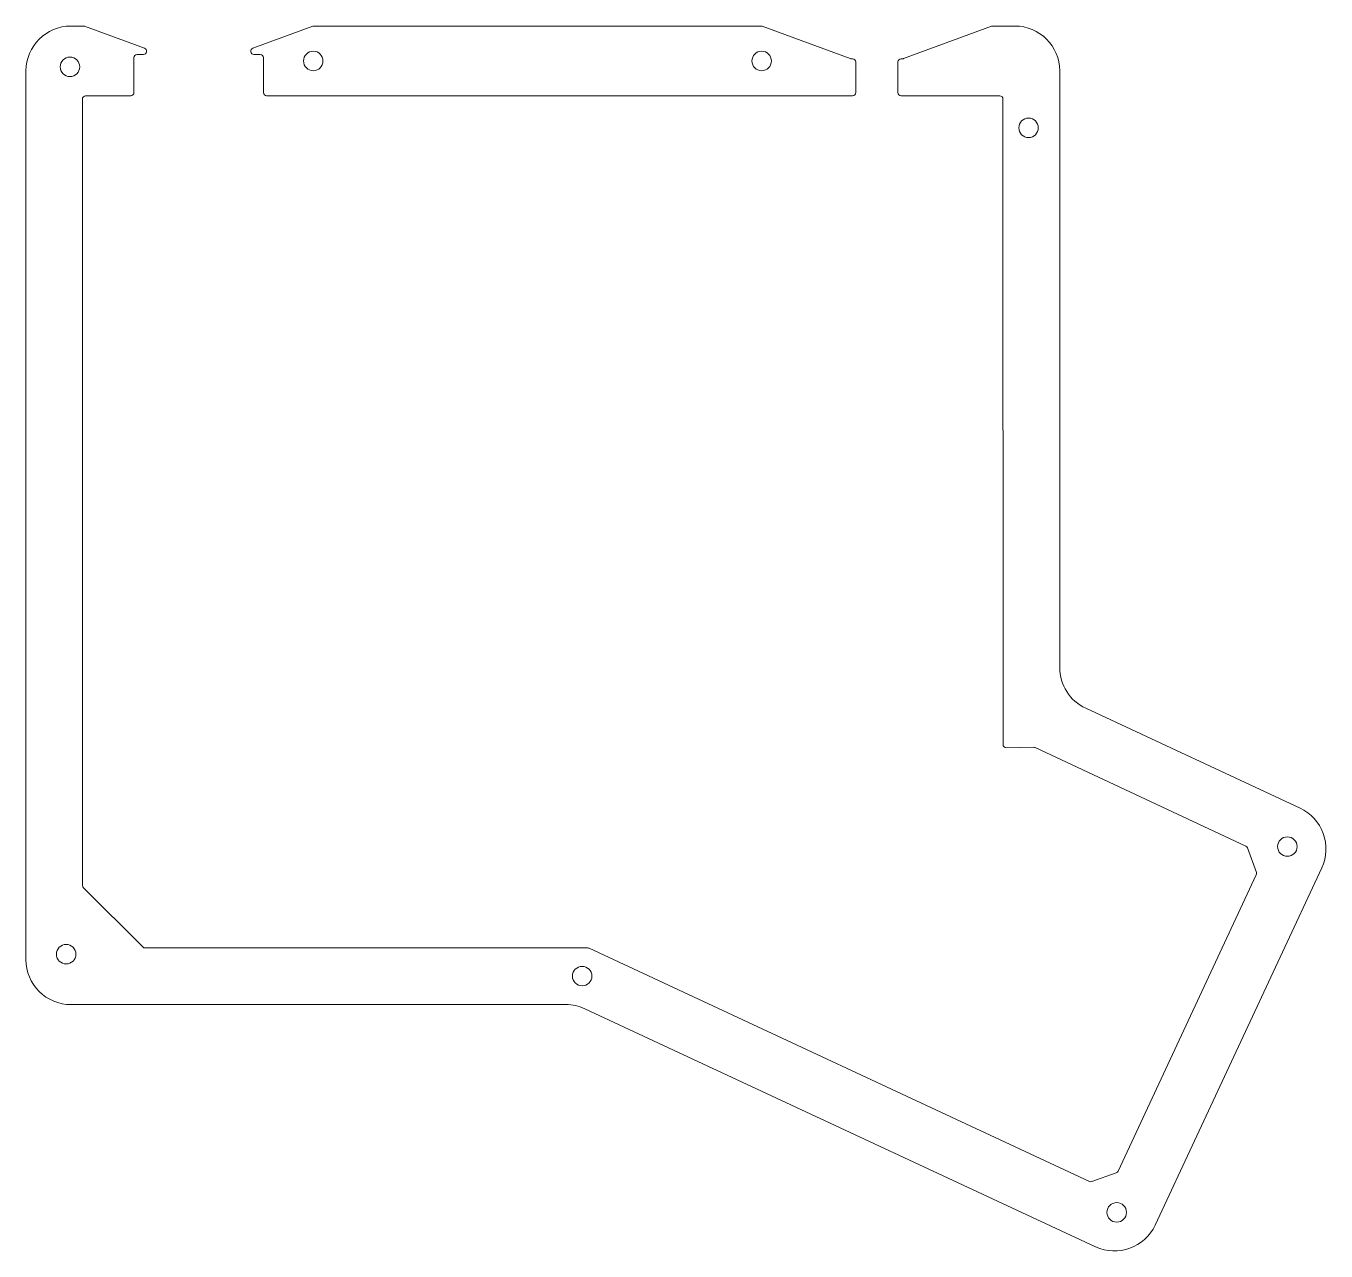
# Model space of a CAD drawing. Header units: millimetres. Extents: x 0 to 203, y 0 to 191.
import ezdxf

# ---------------------------------------------------------------- set-up
doc = ezdxf.new("R2010")
doc.units = ezdxf.units.MM
doc.layers.add('Cut', color=7, linetype='Continuous', lineweight=0, true_color=0xde3535)

msp = doc.modelspace()

# ---------------------------------------------------------------- linework, layer by layer
at = {"layer": 'Cut', "lineweight": 0}
for p, q in [((7, 190.94), (8.97, 190.94)), ((9.14, 190.91), (18.47, 187.48)), ((35.35, 187.48), (44.68, 190.91)), ((44.85, 190.94), (114.55, 190.94)), ((114.72, 190.91), (128.43, 185.86)), ((136.75, 185.86), (150.46, 190.91)), ((150.64, 190.94), (154.09, 190.94)), ((18.3, 186.51), (17.32, 186.51)), ((36.5, 186.51), (35.52, 186.51)), ((16.82, 186.01), (16.82, 184.25)), ((37, 184.25), (37, 186.01)), ((128.61, 185.83), (128.82, 185.83)), ((129.32, 185.33), (129.32, 184.25)), ((135.87, 184.25), (135.87, 185.33)), ((136.37, 185.83), (136.58, 185.83)), ((0, 45.41), (0, 179.74)), ((16.32, 180.05), (11.97, 180.05)), ((128.82, 180.05), (37.5, 180.05)), ((149.07, 180.05), (136.37, 180.05)), ((161.09, 179.74), (161.09, 90.95)), ((8.79, 176.91), (8.81, 56.98)), ((152.26, 78.95), (152.24, 176.87)), ((165.13, 84.6), (198.54, 69.03)), ((157.05, 78.51), (152.77, 78.45)), ((190.08, 63.1), (157.27, 78.46)), ((191.74, 58.99), (190.34, 62.82)), ((201.92, 59.72), (175.96, 4.04)), ((170.19, 12.43), (191.72, 58.61)), ((8.96, 56.63), (18.2, 47.39)), ((18.55, 47.24), (87.54, 47.24)), ((87.75, 47.19), (165.71, 10.85)), ((84.13, 38.41), (7, 38.41)), ((166.66, 0.66), (87.09, 37.75)), ((166.09, 10.83), (169.9, 12.17))]:
    msp.add_line(p, q, dxfattribs=at)
at = {"layer": 'Cut'}
for p, q in [((0, 179.74), (0, 183.94)), ((16.82, 180.55), (16.82, 184.25)), ((37, 180.55), (37, 184.25)), ((129.32, 180.55), (129.32, 184.25)), ((135.87, 180.55), (135.87, 184.25)), ((161.09, 183.94), (161.09, 179.74)), ((8.79, 179.55), (8.79, 176.91)), ((11.97, 180.05), (9.29, 180.05)), ((149.07, 180.05), (151.74, 180.05)), ((152.24, 179.55), (152.24, 176.87))]:
    msp.add_line(p, q, dxfattribs=at)
at = {"layer": 'Cut', "lineweight": 0}
for centre in [(44.76, 185.49), (114.64, 185.49), (6.85, 184.58), (156.23, 175.07), (196.56, 63.04), (6.26, 46.26), (86.67, 42.85), (169.97, 6.02)]:
    msp.add_circle(centre, 1.52, dxfattribs=at)
for centre, radius, start, end in [((7, 183.94), 7, 90, 180), ((8.97, 190.44), 0.5, 69.7772, 90), ((44.85, 190.44), 0.5, 90, 110.2228), ((44.85, 190.44), 0.5, 90, 110.2228), ((114.55, 190.44), 0.5, 69.7772, 90), ((150.64, 190.44), 0.5, 90, 110.2228), ((154.09, 183.94), 7, 0, 90), ((17.32, 186.01), 0.5, 90, 180), ((18.3, 187.01), 0.5, 270, 69.7772), ((35.52, 187.01), 0.5, 110.2228, 270), ((36.5, 186.01), 0.5, 0, 90), ((128.61, 186.33), 0.5, 249.7772, 270.0231), ((128.82, 185.33), 0.5, 0.0231, 90.0231), ((136.37, 185.33), 0.5, 89.8716, 180), ((136.58, 186.33), 0.5, 269.8716, 290.2228), ((128.82, 180.55), 0.5, 270, 359.9913), ((136.37, 180.55), 0.5, 180, 270), ((168.09, 90.95), 7, 180, 245.0019), ((152.76, 78.95), 0.5, 180.0108, 270.8133), ((157.06, 78.01), 0.5, 64.9145, 90.8133), ((195.58, 62.68), 7, 335.0002, 65.0019), ((189.87, 62.65), 0.5, 20.0136, 64.9145), ((191.27, 58.82), 0.5, 335.0034, 20.0136), ((9.31, 56.98), 0.5, 180.0102, 225), ((18.55, 47.74), 0.5, 225, 270), ((87.54, 46.74), 0.5, 65.004, 90), ((7, 45.41), 7, 180, 270.0001), ((84.13, 31.41), 7, 65.0046, 90.0001), ((169.74, 12.65), 0.5, 289.4618, 335.0034), ((165.93, 11.3), 0.5, 245.004, 289.4618), ((169.62, 7), 7, 245.0046, 335.0002)]:
    msp.add_arc(centre, radius, start, end, dxfattribs=at)
at = {"layer": 'Cut'}
for centre, start, end in [((16.32, 180.55), 270, 0), ((37.5, 180.55), 180, 270), ((9.29, 179.55), 90, 180.0113), ((151.74, 179.55), 0, 90)]:
    msp.add_arc(centre, 0.5, start, end, dxfattribs=at)

doc.saveas('drawing.dxf')
